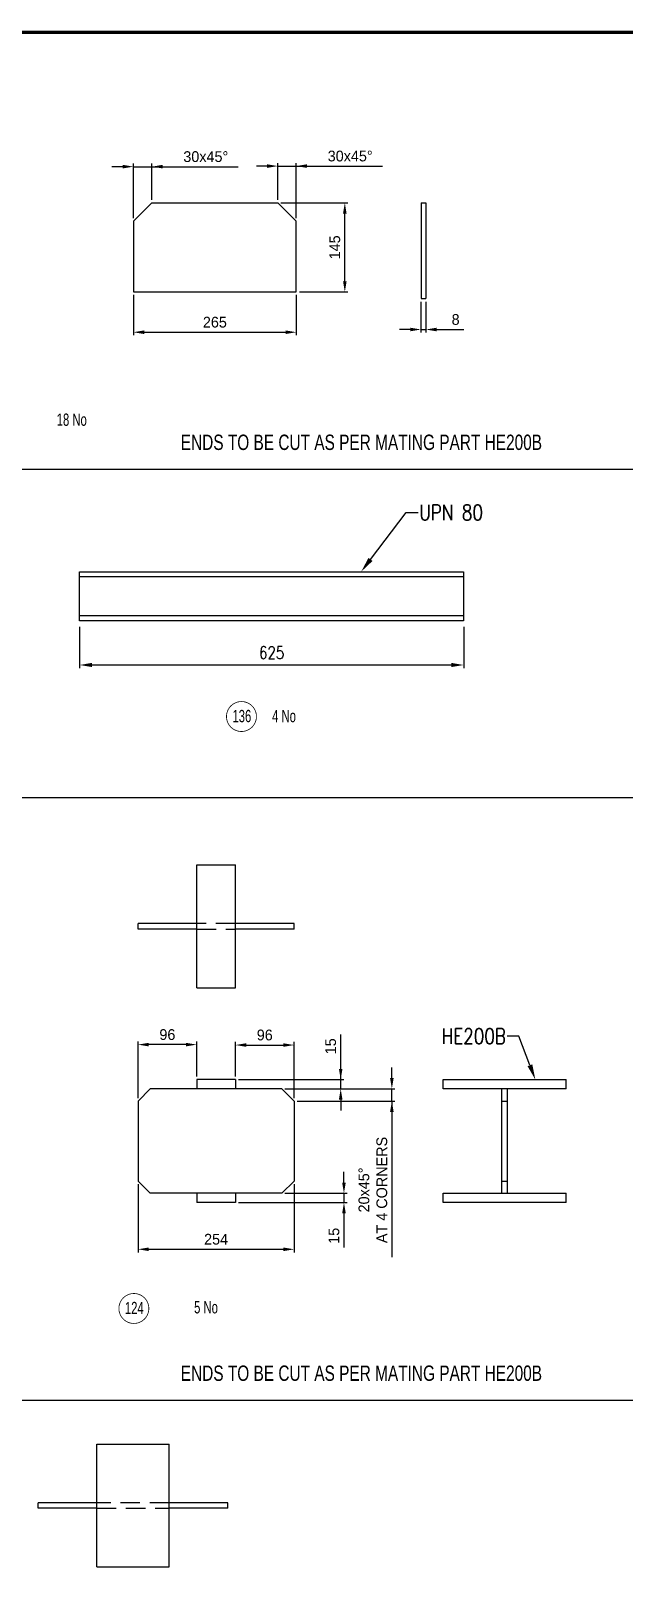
# Model space of a CAD drawing. Header units: millimetres. Extents: x 0 to 16187, y -20471 to 6290.
# Drawn here: x 13133 to 13326, y 1802 to 2303 of the extents above; entities that cross this region are included whole.
import ezdxf
from ezdxf import colors
from ezdxf.entities.mleader import LeaderData, LeaderLine
from ezdxf.enums import TextEntityAlignment as Align
from ezdxf.math import Vec2, Vec3

# ---------------------------------------------------------------- set-up
doc = ezdxf.new("R2010")
doc.units = ezdxf.units.MM
doc.header["$PDSIZE"] = -1
doc.linetypes.add('DASHED2', pattern=[9.525, 6.35, -3.175])
doc.layers.add('BORDER1', color=3, linetype='Continuous')
doc.layers.add('BORDER2', color=7, linetype='Continuous')
doc.styles.add('ROMANC', font='ROMANC', dxfattribs={"height": 5})
doc.styles.add('ROMANS', font='ROMANS.shx', dxfattribs={"width": 0.8})
doc.styles.add('ROMANT', font='ROMANT', dxfattribs={"height": 4})
doc.styles.add('SLDTEXTSTYLE0', font='TXT', dxfattribs={"width": 0.75})
doc.styles.add('SLDTEXTSTYLE2', font='TXT', dxfattribs={"width": 0.686449})
doc.dimstyles.new('AM_ISO', dxfattribs={"dimtxt": 3.5, "dimasz": 3.5, "dimexe": 1, "dimexo": 1, "dimgap": 1.5, "dimtad": 1, "dimdsep": 46, "dimtxsty": 'Standard', "dimcen": 0, "dimclrd": 1, "dimclre": 1, "dimclrt": 1, "dimadec": 0, "dimazin": 2, "dimtp": 0.1, "dimtm": 0.1, "dimtfac": 0.71, "dimtdec": 3, "dimtmove": 0, "dimatfit": 3, "dimfxl": 1, "dimlwd": -1, "dimlwe": -1, "dimarcsym": 1})
doc.dimstyles.new('ISO-25', dxfattribs={"dimtxt": 2.5, "dimasz": 2.5, "dimexe": 1.25, "dimexo": 0.625, "dimtad": 1, "dimtxsty": 'Standard', "dimcen": 2.5, "dimadec": 0, "dimazin": 0, "dimtfac": 1, "dimtmove": 0, "dimatfit": 3, "dimfxl": 1, "dimarcsym": 0})

# ---------------------------------------------------------------- blocks, each defined once
blk = doc.blocks.new('*D1253')
at = {"color": 0, "lineweight": -2}
for p, q in [((13148.88, 2109.43), (13148.88, 2096.06)), ((13273.88, 2109.43), (13273.88, 2096.06)), ((13152.88, 2097.06), (13269.88, 2097.06))]:
    blk.add_line(p, q, dxfattribs=at)
at = {"color": 0}
for points in [[(13152.88, 2097.73), (13152.88, 2096.39), (13148.88, 2097.06)], [(13269.88, 2096.39), (13269.88, 2097.73), (13273.88, 2097.06)]]:
    blk.add_solid(points, dxfattribs=at)
at = {"layer": 'Defpoints', "color": 0}
for p in [(13148.88, 2111.43), (13273.88, 2111.43), (13273.88, 2097.06)]:
    blk.add_point(p, dxfattribs=at)
at = {"color": 0, "insert": (13211.38, 2101.06), "char_height": 4, "attachment_point": 5, "style": 'ROMANS'}
blk.add_mtext('625', dxfattribs=at)
blk = doc.blocks.new('*D1901')
at = {"color": 1, "linetype": 'ByBlock'}
for p, q in [((13166.4, 2217.49), (13166.4, 2204.37)), ((13219.4, 2217.49), (13219.4, 2204.37)), ((13169.9, 2205.37), (13215.9, 2205.37))]:
    blk.add_line(p, q, dxfattribs=at)
at = {"color": 1}
for points in [[(13169.9, 2205.96), (13169.9, 2204.79), (13166.4, 2205.37)], [(13215.9, 2204.79), (13215.9, 2205.96), (13219.4, 2205.37)]]:
    blk.add_solid(points, dxfattribs=at)
at = {"layer": 'Defpoints', "color": 0}
for p in [(13166.4, 2218.49), (13219.4, 2218.49), (13219.4, 2205.37)]:
    blk.add_point(p, dxfattribs=at)
at = {"color": 1, "insert": (13192.9, 2208.62), "char_height": 3.5, "attachment_point": 5}
blk.add_mtext('265', dxfattribs=at)
blk = doc.blocks.new('*D1902')
at = {"color": 1, "linetype": 'ByBlock'}
for p, q in [((13214.4, 2247.49), (13236.2, 2247.49)), ((13235.2, 2221.99), (13235.2, 2243.99)), ((13220.4, 2218.49), (13236.2, 2218.49))]:
    blk.add_line(p, q, dxfattribs=at)
at = {"color": 1}
for points in [[(13235.78, 2243.99), (13234.61, 2243.99), (13235.2, 2247.49)], [(13234.61, 2221.99), (13235.78, 2221.99), (13235.2, 2218.49)]]:
    blk.add_solid(points, dxfattribs=at)
at = {"layer": 'Defpoints', "color": 0}
for p in [(13213.4, 2247.49), (13235.2, 2247.49), (13219.4, 2218.49)]:
    blk.add_point(p, dxfattribs=at)
at = {"color": 1, "insert": (13231.95, 2232.99), "char_height": 3.5, "attachment_point": 5, "rotation": 90}
blk.add_mtext('145', dxfattribs=at)
blk = doc.blocks.new('*D1903')
at = {"color": 1, "linetype": 'ByBlock'}
for p, q in [((13209.9, 2259.45), (13206.4, 2259.45)), ((13213.4, 2248.49), (13213.4, 2260.45)), ((13213.4, 2259.45), (13219.4, 2259.45)), ((13219.4, 2242.49), (13219.4, 2260.45)), ((13219.4, 2259.45), (13247.48, 2259.45)), ((13222.9, 2259.45), (13226.4, 2259.45))]:
    blk.add_line(p, q, dxfattribs=at)
at = {"color": 1}
for points in [[(13209.9, 2258.87), (13209.9, 2260.04), (13213.4, 2259.45)], [(13222.9, 2260.04), (13222.9, 2258.87), (13219.4, 2259.45)]]:
    blk.add_solid(points, dxfattribs=at)
at = {"layer": 'Defpoints', "color": 0}
for p in [(13219.4, 2259.45), (13213.4, 2247.49), (13219.4, 2241.49)]:
    blk.add_point(p, dxfattribs=at)
at = {"color": 1, "insert": (13236.94, 2262.7), "char_height": 3.5, "attachment_point": 5}
blk.add_mtext('30x45%%d', dxfattribs=at)
blk = doc.blocks.new('*D1905')
at = {"color": 1, "linetype": 'ByBlock'}
for p, q in [((13162.9, 2259.26), (13159.4, 2259.26)), ((13166.4, 2242.49), (13166.4, 2260.26)), ((13166.4, 2259.26), (13172.4, 2259.26)), ((13172.4, 2248.49), (13172.4, 2260.26)), ((13172.4, 2259.26), (13200.48, 2259.26)), ((13175.9, 2259.26), (13179.4, 2259.26))]:
    blk.add_line(p, q, dxfattribs=at)
at = {"color": 1}
for points in [[(13162.9, 2258.68), (13162.9, 2259.85), (13166.4, 2259.26)], [(13175.9, 2259.85), (13175.9, 2258.68), (13172.4, 2259.26)]]:
    blk.add_solid(points, dxfattribs=at)
at = {"layer": 'Defpoints', "color": 0}
for p in [(13172.4, 2259.26), (13172.4, 2247.49), (13166.4, 2241.49)]:
    blk.add_point(p, dxfattribs=at)
at = {"color": 1, "insert": (13189.94, 2262.51), "char_height": 3.5, "attachment_point": 5}
blk.add_mtext('30x45%%d', dxfattribs=at)
blk = doc.blocks.new('*D1906')
at = {"color": 1, "linetype": 'ByBlock'}
for p, q in [((13259.99, 2215.31), (13259.99, 2205.25)), ((13261.59, 2215.31), (13261.59, 2205.25)), ((13256.49, 2206.25), (13252.99, 2206.25)), ((13259.99, 2206.25), (13261.59, 2206.25)), ((13265.09, 2206.25), (13273.93, 2206.25))]:
    blk.add_line(p, q, dxfattribs=at)
at = {"color": 1}
for points in [[(13256.49, 2205.67), (13256.49, 2206.84), (13259.99, 2206.25)], [(13265.09, 2206.84), (13265.09, 2205.67), (13261.59, 2206.25)]]:
    blk.add_solid(points, dxfattribs=at)
at = {"layer": 'Defpoints', "color": 0}
for p in [(13259.99, 2216.31), (13261.59, 2216.31), (13261.59, 2206.25)]:
    blk.add_point(p, dxfattribs=at)
at = {"color": 1, "insert": (13271.26, 2209.5), "char_height": 3.5, "attachment_point": 5}
blk.add_mtext('8', dxfattribs=at)
blk = doc.blocks.new('*U609')
at = {"layer": 'BORDER1', "color": 154, "true_color": 0x1859a9, "const_width": 1}
blk.add_lwpolyline([(1.81, 811), (1144, 811), (1144, 0), (0, 0), (0, 811)], close=True, dxfattribs=at)
at = {"layer": 'BORDER2', "flags": 8}
for tag, height, style, p in [('REV-A', 3.24, 'ROMANS', (986.93, 140.25)), ('RE-A', 8.06, 'ROMANT', (1084.63, 7.17))]:
    blk.add_attdef(tag, text='', height=height, dxfattribs=dict(at, style=style)).set_placement(p, align=Align.CENTER)
at = {"layer": 'BORDER2', "style": 'ROMANS', "width": 3.830216}
blk.add_attdef('DATE-A', text='', height=3.24, dxfattribs=at).set_placement((995.51, 140.25), (1008.51, 140.25), align=Align.FIT)
at = {"layer": 'BORDER2'}
for tag, height, style, p in [('DRN-A', 3.24, 'ROMANS', (1018.38, 140.25)), ('CHD-A', 3.24, 'ROMANS', (1032.35, 140.25)), ('APD-A', 3.24, 'ROMANS', (1046.64, 140.25)), ('CONS_CONT_VEND', 4.2, 'ROMANC', (1061.39, 72.83))]:
    blk.add_attdef(tag, text='', height=height, dxfattribs=dict(at, style=style)).set_placement(p, align=Align.CENTER)
at = {"layer": 'BORDER2', "style": 'ROMANS', "width": 0.8}
for tag, p, height in [('1:X', (997.23, 122.55), 3.5), ('LOC', (1042.74, 122.55), 3.5), ('PROJ_NO', (1118.64, 122.55), 3.5), ('CONS_DRG_NO', (1011, 63), 3)]:
    blk.add_attdef(tag, p, '', height=height, dxfattribs=at)
at = {"layer": 'BORDER2', "lineweight": 30, "width": 0.8, "flags": 104}
blk.add_attdef('COMMENTS-A', text='', height=2.2, dxfattribs=at).set_placement((1055.21, 142.07), align=Align.MIDDLE_LEFT)
at = {"layer": 'BORDER2', "style": 'ROMANS', "width": 0.8}
for tag, p in [('PROJECT_TITLE_1', (1061.07, 55.35)), ('PROJECT_TITLE_2', (1061.07, 49.3))]:
    blk.add_attdef(tag, text='', height=3.5, dxfattribs=at).set_placement(p, align=Align.MIDDLE)
at = {"layer": 'BORDER2', "style": 'ROMANT', "width": 0.8}
for tag, p in [('DRG_TITLE_1', (1061.07, 36.31)), ('DRG_TITLE_2', (1061.07, 28.31)), ('DRG_TITLE_3', (1061.07, 20.31))]:
    blk.add_attdef(tag, text='', height=5, dxfattribs=at).set_placement(p, align=Align.CENTER)
at = {"layer": 'BORDER2', "style": 'ROMANT'}
for tag, p in [('AR', (995, 7.17)), ('PA', (1011.74, 7.17)), ('DC', (1028.45, 7.17)), ('TS', (1120.84, 7.17))]:
    blk.add_attdef(tag, p, '', height=8.06, dxfattribs=at)
for tag, p in [('SRNO', (1074.7, 7.17)), ('SH', (1115.8, 7.18))]:
    blk.add_attdef(tag, text='', height=8.06, dxfattribs=at).set_placement(p, align=Align.RIGHT)
at = {"layer": 'BORDER2', "style": 'ROMANS', "flags": 2}
blk.add_attdef('TB_VERSION', text='', height=2, dxfattribs=at).set_placement((1, -1), align=Align.TOP_LEFT)
blk = doc.blocks.new('*D5216')
at = {"color": 1, "linetype": 'ByBlock'}
for p, q in [((13167.89, 1928.09), (13167.89, 1905.87)), ((13218.69, 1928.09), (13218.69, 1905.87)), ((13171.39, 1906.87), (13215.19, 1906.87))]:
    blk.add_line(p, q, dxfattribs=at)
at = {"color": 1}
for points in [[(13171.39, 1907.45), (13171.39, 1906.28), (13167.89, 1906.87)], [(13215.19, 1906.28), (13215.19, 1907.45), (13218.69, 1906.87)]]:
    blk.add_solid(points, dxfattribs=at)
at = {"layer": 'Defpoints', "color": 0}
for p in [(13167.89, 1929.09), (13218.69, 1929.09), (13218.69, 1906.87)]:
    blk.add_point(p, dxfattribs=at)
at = {"color": 1, "insert": (13193.29, 1910.12), "char_height": 3.5, "attachment_point": 5}
blk.add_mtext('254', dxfattribs=at)
blk = doc.blocks.new('*D5217')
at = {"color": 1, "linetype": 'ByBlock'}
for p, q in [((13199.59, 1963.09), (13199.59, 1974.35)), ((13203.09, 1973.35), (13215.19, 1973.35)), ((13218.69, 1956.09), (13218.69, 1974.35))]:
    blk.add_line(p, q, dxfattribs=at)
at = {"color": 1}
for points in [[(13203.09, 1973.93), (13203.09, 1972.77), (13199.59, 1973.35)], [(13215.19, 1972.77), (13215.19, 1973.93), (13218.69, 1973.35)]]:
    blk.add_solid(points, dxfattribs=at)
at = {"layer": 'Defpoints', "color": 0}
for p in [(13218.69, 1973.35), (13199.59, 1962.09), (13218.69, 1955.09)]:
    blk.add_point(p, dxfattribs=at)
at = {"color": 1, "insert": (13209.14, 1976.6), "char_height": 3.5, "attachment_point": 5}
blk.add_mtext('96', dxfattribs=at)
blk = doc.blocks.new('*D5218')
at = {"color": 1, "linetype": 'ByBlock'}
for p, q in [((13250.51, 1962.59), (13250.51, 1966.09)), ((13215.69, 1959.09), (13251.51, 1959.09)), ((13250.51, 1955.09), (13250.51, 1959.09)), ((13219.69, 1955.09), (13251.51, 1955.09)), ((13250.51, 1955.09), (13250.51, 1904.26)), ((13250.51, 1951.59), (13250.51, 1948.09))]:
    blk.add_line(p, q, dxfattribs=at)
at = {"color": 1}
for points in [[(13249.93, 1962.59), (13251.09, 1962.59), (13250.51, 1959.09)], [(13251.09, 1951.59), (13249.93, 1951.59), (13250.51, 1955.09)]]:
    blk.add_solid(points, dxfattribs=at)
at = {"layer": 'Defpoints', "color": 0}
for p in [(13214.69, 1959.09), (13250.51, 1959.09), (13218.69, 1955.09)]:
    blk.add_point(p, dxfattribs=at)
at = {"color": 1, "insert": (13244.34, 1926.18), "char_height": 3.5, "attachment_point": 5, "rotation": 90}
blk.add_mtext('20x45%%D\\PAT 4 CORNERS', dxfattribs=at)
blk = doc.blocks.new('*D5219')
at = {"color": 1, "linetype": 'ByBlock'}
for p, q in [((13233.85, 1962.09), (13233.85, 1976.76)), ((13233.85, 1965.59), (13233.85, 1969.09)), ((13200.59, 1962.09), (13234.85, 1962.09)), ((13233.85, 1959.09), (13233.85, 1962.09)), ((13215.69, 1959.09), (13234.85, 1959.09)), ((13233.85, 1955.59), (13233.85, 1952.09))]:
    blk.add_line(p, q, dxfattribs=at)
at = {"color": 1}
for points in [[(13233.27, 1965.59), (13234.43, 1965.59), (13233.85, 1962.09)], [(13234.43, 1955.59), (13233.27, 1955.59), (13233.85, 1959.09)]]:
    blk.add_solid(points, dxfattribs=at)
at = {"layer": 'Defpoints', "color": 0}
for p in [(13199.59, 1962.09), (13233.85, 1962.09), (13214.69, 1959.09)]:
    blk.add_point(p, dxfattribs=at)
at = {"color": 1, "insert": (13230.6, 1972.93), "char_height": 3.5, "attachment_point": 5, "rotation": 90}
blk.add_mtext('15', dxfattribs=at)
blk = doc.blocks.new('*D5220')
at = {"color": 1, "linetype": 'ByBlock'}
for p, q in [((13167.89, 1956.09), (13167.89, 1974.49)), ((13183.49, 1973.49), (13171.39, 1973.49)), ((13186.99, 1963.09), (13186.99, 1974.49))]:
    blk.add_line(p, q, dxfattribs=at)
at = {"color": 1}
for points in [[(13171.39, 1974.08), (13171.39, 1972.91), (13167.89, 1973.49)], [(13183.49, 1972.91), (13183.49, 1974.08), (13186.99, 1973.49)]]:
    blk.add_solid(points, dxfattribs=at)
at = {"layer": 'Defpoints', "color": 0}
for p in [(13167.89, 1973.49), (13186.99, 1962.09), (13167.89, 1955.09)]:
    blk.add_point(p, dxfattribs=at)
at = {"color": 1, "insert": (13177.44, 1976.74), "char_height": 3.5, "attachment_point": 5}
blk.add_mtext('96', dxfattribs=at)
blk = doc.blocks.new('*D5221')
at = {"color": 1, "linetype": 'ByBlock'}
for p, q in [((13234.91, 1928.59), (13234.91, 1932.09)), ((13200.59, 1922.09), (13235.91, 1922.09)), ((13215.69, 1925.09), (13235.91, 1925.09)), ((13234.91, 1925.09), (13234.91, 1922.09)), ((13234.91, 1918.59), (13234.91, 1907.43))]:
    blk.add_line(p, q, dxfattribs=at)
at = {"color": 1}
for points in [[(13234.33, 1928.59), (13235.5, 1928.59), (13234.91, 1925.09)], [(13235.5, 1918.59), (13234.33, 1918.59), (13234.91, 1922.09)]]:
    blk.add_solid(points, dxfattribs=at)
at = {"layer": 'Defpoints', "color": 0}
for p in [(13199.59, 1922.09), (13214.69, 1925.09), (13234.91, 1922.09)]:
    blk.add_point(p, dxfattribs=at)
at = {"color": 1, "insert": (13231.66, 1911.26), "char_height": 3.5, "attachment_point": 5, "rotation": 90}
blk.add_mtext('15', dxfattribs=at)

msp = doc.modelspace()

# ---------------------------------------------------------------- linework, layer by layer
for p, q in [((13172.39802, 2247.48595), (13166.39802, 2241.48595)), ((13172.39802, 2247.48595), (13213.39802, 2247.48595)), ((13213.39802, 2247.48595), (13219.39802, 2241.48595)), ((13259.99387, 2247.48595), (13259.99387, 2216.31182)), ((13259.99387, 2247.48595), (13261.59387, 2247.48595)), ((13261.59387, 2247.48595), (13261.59387, 2216.31182)), ((13166.39802, 2241.48595), (13166.39802, 2218.48595)), ((13219.39802, 2218.48595), (13219.39802, 2241.48595)), ((13166.39802, 2218.48595), (13219.39802, 2218.48595)), ((13259.99387, 2216.31182), (13261.59387, 2216.31182)), ((13097.39791, 2160.79188), (13331.14581, 2160.79188)), ((13148.87623, 2125.83195), (13273.87623, 2125.83195)), ((13273.87623, 2113.03195), (13148.87623, 2113.03195)), ((13097.39791, 2053.95621), (13331.14581, 2053.95621)), ((13218.68759, 2011.06304), (13199.58759, 2011.06304)), ((13199.58759, 1962.09433), (13186.98759, 1962.09433)), ((13186.98759, 1962.09433), (13186.98759, 1959.09433)), ((13199.58759, 1962.09433), (13199.58759, 1959.09433)), ((13171.88759, 1959.09433), (13167.88759, 1955.09433)), ((13214.68759, 1959.09433), (13171.88759, 1959.09433)), ((13214.68759, 1959.09433), (13218.68759, 1955.09433)), ((13167.88759, 1955.09433), (13167.88759, 1929.09433)), ((13218.68759, 1955.09433), (13218.68759, 1929.09433)), ((13286.30767, 1955.09433), (13288.10767, 1955.09433)), ((13171.88759, 1925.09433), (13167.88759, 1929.09433)), ((13214.68759, 1925.09433), (13218.68759, 1929.09433)), ((13286.30767, 1929.09433), (13288.10767, 1929.09433)), ((13214.68759, 1925.09433), (13171.88759, 1925.09433)), ((13186.98759, 1925.09433), (13186.98759, 1922.09433)), ((13199.58759, 1922.09433), (13186.98759, 1922.09433)), ((13199.58759, 1925.09433), (13199.58759, 1922.09433)), ((13097.39791, 1857.79132), (13331.14581, 1857.79132)), ((13197.14133, 1822.58147), (13178.04133, 1822.58147))]:
    msp.add_line(p, q)
at = {"color": 7, "linetype": 'Continuous', "lineweight": 25}
for p, q in [((13186.98759, 2031.96304), (13199.58759, 2031.96304)), ((13186.98759, 1991.96304), (13186.98759, 2031.96304)), ((13199.58759, 1991.96304), (13199.58759, 2031.96304)), ((13186.98759, 2012.86304), (13167.88759, 2012.86304)), ((13167.88759, 2011.06304), (13167.88759, 2012.86304)), ((13186.98759, 2011.06304), (13167.88759, 2011.06304)), ((13218.68759, 2012.86304), (13199.58759, 2012.86304)), ((13218.68759, 2011.06304), (13218.68759, 2012.86304)), ((13186.98759, 1991.96304), (13199.58759, 1991.96304)), ((13267.20767, 1962.09433), (13307.20767, 1962.09433)), ((13267.20767, 1959.09433), (13267.20767, 1962.09433)), ((13307.20767, 1959.09433), (13307.20767, 1962.09433)), ((13307.20767, 1959.09433), (13267.20767, 1959.09433)), ((13286.30767, 1925.09433), (13286.30767, 1959.09433)), ((13288.10767, 1925.09433), (13288.10767, 1959.09433)), ((13267.20767, 1925.09433), (13307.20767, 1925.09433)), ((13267.20767, 1922.09433), (13267.20767, 1925.09433)), ((13307.20767, 1922.09433), (13267.20767, 1922.09433)), ((13307.20767, 1922.09433), (13307.20767, 1925.09433)), ((13154.44133, 1843.48147), (13178.04133, 1843.48147)), ((13154.44133, 1803.48147), (13154.44133, 1843.48147)), ((13178.04133, 1803.48147), (13178.04133, 1843.48147)), ((13154.44133, 1824.38147), (13135.34133, 1824.38147)), ((13135.34133, 1822.58147), (13135.34133, 1824.38147)), ((13154.44133, 1822.58147), (13135.34133, 1822.58147)), ((13197.14133, 1824.38147), (13178.04133, 1824.38147)), ((13197.14133, 1822.58147), (13197.14133, 1824.38147)), ((13154.44133, 1803.48147), (13178.04133, 1803.48147))]:
    msp.add_line(p, q, dxfattribs=at)
at = {"color": 2, "linetype": 'DASHED2'}
for p, q in [((13199.58759, 2012.86304), (13186.98759, 2012.86304)), ((13186.98759, 2011.06304), (13199.58759, 2011.06304)), ((13178.04133, 1824.38147), (13154.44133, 1824.38147)), ((13154.44133, 1822.58147), (13178.04133, 1822.58147))]:
    msp.add_line(p, q, dxfattribs=at)
msp.add_lwpolyline([(13148.87623, 2127.43195), (13273.87623, 2127.43195), (13273.87623, 2111.43195), (13148.87623, 2111.43195)], close=True)
at = {"color": 2}
for points in [[(13206.42436, 2080.28317, 0.25, 0.25, 1), (13196.67436, 2080.28317, 0.25, 0.25, 1)], [(13171.41029, 1887.60353, 0.25, 0.25, 1), (13161.66029, 1887.60353, 0.25, 0.25, 1)]]:
    msp.add_lwpolyline(points, format="xyseb", close=True, dxfattribs=at)

# ---------------------------------------------------------------- block references
at = {"layer": 'BORDER1'}
msp.add_blockref('*U609', (12832.62266, 1491.98256), dxfattribs=at)

# ---------------------------------------------------------------- texts
at = {"color": 2, "lineweight": 25, "style": 'SLDTEXTSTYLE2', "width": 0.686449}
msp.add_text('18 No', height=4, dxfattribs=at).set_placement((13146.31428, 2176.9085), align=Align.MIDDLE_CENTER)
at = {"style": 'SLDTEXTSTYLE0', "width": 0.75}
for p in [(13181.79829, 2167.04128), (13181.79829, 1864.04072)]:
    msp.add_text('ENDS TO BE CUT AS PER MATING PART HE200B', height=5, dxfattribs=at).set_placement(p)
at = {"color": 2, "style": 'SLDTEXTSTYLE2', "width": 0.686449}
for s, p in [('136', (13201.68254, 2080.43755)), ('4 No', (13215.40892, 2080.43755)), ('124', (13166.66846, 1887.75791)), ('5 No', (13190.0154, 1887.99597))]:
    msp.add_text(s, height=4, dxfattribs=at).set_placement(p, align=Align.MIDDLE_CENTER)

# ---------------------------------------------------------------- dimensions: what is measured, and where the dimension line sits
for base, p1, p2, picture, middle in [((13172.39802, 2259.26322), (13166.39802, 2241.48595), (13172.39802, 2247.48595), '*D1905', (13189.93969, 2259.26322)), ((13219.39802, 2259.4528), (13213.39802, 2247.48595), (13219.39802, 2241.48595), '*D1903', (13236.93969, 2259.4528))]:
    dim = msp.add_linear_dim(base=base, p1=p1, p2=p2, text='<>x45%%d', dimstyle='AM_ISO', override={"dimtxt": 3.5, "dimdec": 0, "dimlfac": 5})
    dim.commit()
    dim.dimension.update_dxf_attribs({"geometry": picture, "text_midpoint": middle, "dimtype": 160})
for base, p1, p2, picture, middle in [((13235.19748, 2247.48595), (13219.39802, 2218.48595), (13213.39802, 2247.48595), '*D1902', (13235.19748, 2232.98595)), ((13233.84859, 1962.09433), (13214.68759, 1959.09433), (13199.58759, 1962.09433), '*D5219', (13233.84859, 1972.92766))]:
    dim = msp.add_linear_dim(base=base, p1=p1, p2=p2, angle=90, dimstyle='AM_ISO', override={"dimtxt": 3.5, "dimdec": 0, "dimlfac": 5})
    dim.commit()
    dim.dimension.update_dxf_attribs({"geometry": picture, "text_midpoint": middle, "dimtype": 160})
for base, p1, p2, picture, middle in [((13219.39802, 2205.37207), (13166.39802, 2218.48595), (13219.39802, 2218.48595), '*D1901', (13192.89802, 2205.37207)), ((13218.6875868502, 1973.3504376581), (13199.5875868501, 1962.0943264487), (13218.6875868502, 1955.0943264487), '*D5217', (13209.1375868501, 1973.3504376581)), ((13218.68759, 1906.86562), (13167.88759, 1929.09433), (13218.68759, 1929.09433), '*D5216', (13193.28759, 1906.86562))]:
    dim = msp.add_linear_dim(base=base, p1=p1, p2=p2, dimstyle='AM_ISO', override={"dimtxt": 3.5, "dimdec": 0, "dimlfac": 5})
    dim.commit()
    dim.dimension.update_dxf_attribs({"geometry": picture, "text_midpoint": middle, "dimtype": 160})
for base, p1, p2, picture, middle in [((13261.59387, 2206.25232), (13259.99387, 2216.31182), (13261.59387, 2216.31182), '*D1906', (13271.26053, 2209.50232)), ((13167.8875868501, 1973.4921709336), (13186.9875868501, 1962.0943264487), (13167.8875868501, 1955.0943264487), '*D5220', (13177.4375868501, 1976.7421709336))]:
    dim = msp.add_linear_dim(base=base, p1=p1, p2=p2, dimstyle='AM_ISO', override={"dimtxt": 3.5, "dimdec": 0, "dimlfac": 5})
    dim.commit()
    dim.dimension.update_dxf_attribs({"geometry": picture, "text_midpoint": middle})
at = {"color": 1}
dim = msp.add_linear_dim(base=(13273.87623, 2097.06106), p1=(13148.87623, 2111.43195), p2=(13273.87623, 2111.43195), dimstyle='ISO-25', override={"dimtxt": 4, "dimasz": 4, "dimexe": 1, "dimexo": 2, "dimgap": 2, "dimlfac": 5, "dimtxsty": 'ROMANS', "dimtix": 1}, dxfattribs=at)
dim.commit()
dim.dimension.update_dxf_attribs({"geometry": '*D1253', "text_midpoint": (13211.37623, 2097.06106), "dimtype": 160})
dim = msp.add_linear_dim(base=(13250.51112, 1959.09433), p1=(13218.68759, 1955.09433), p2=(13214.68759, 1959.09433), angle=90, text='<>x45%%D\\PAT 4 CORNERS', dimstyle='AM_ISO', override={"dimtxt": 3.5, "dimdec": 0, "dimlfac": 5, "dimtxsty": 'Standard'})
dim.commit()
dim.dimension.update_dxf_attribs({"geometry": '*D5218', "text_midpoint": (13250.51112, 1926.17766), "dimtype": 160})
dim = msp.add_linear_dim(base=(13234.91253, 1922.09433), p1=(13214.68759, 1925.09433), p2=(13199.58759, 1922.09433), angle=90, dimstyle='AM_ISO', override={"dimtxt": 3.5, "dimdec": 0, "dimlfac": 5})
dim.commit()
dim.dimension.update_dxf_attribs({"geometry": '*D5221', "text_midpoint": (13231.66253, 1911.26099)})

# ---------------------------------------------------------------- leaders
ml = msp.add_multileader_mtext('Standard', dxfattribs=at)
ml.set_content('HE200B', color=1, style='ROMANS')
ml.set_leader_properties()
ml.build(insert=Vec2(0, 0))
ml.multileader.update_dxf_attribs({"dogleg_length": 3.84358, "arrow_head_size": 5})
ctx = ml.context
ctx.base_point, ctx.char_height, ctx.arrow_head_size, ctx.landing_gap_size, ctx.plane_origin = Vec3(13018.49118, 2202.745), 5, 5, 0.4, Vec3(64639.57946, -25286.64813)
notes = []
notes.append((ctx, [(0, (1, 1, 0), (13045.01475, 2202.745), (-1, 0), 3.84358, [(0, [(13050.35428, 2188.59364)], 0, [])])]))
ctx.mtext.insert, ctx.mtext.width = Vec3(13018.89118, 2205.245), 144.3262905
ml = msp.add_multileader_mtext('Standard', dxfattribs=at)
ml.set_content('UPN 80', color=1, style='ROMANS')
ml.set_leader_properties()
ml.build(insert=Vec2(0, 0))
ml.multileader.update_dxf_attribs({"dogleg_length": 3.84358, "arrow_head_size": 5})
ctx = ml.context
ctx.base_point, ctx.char_height, ctx.arrow_head_size, ctx.landing_gap_size, ctx.plane_origin = Vec3(13259.01451, 2146.69776), 5, 5, 0.4, Vec3(64587.67521, -25342.80982)
notes.append((ctx, [(0, (1, 1, 0), (13255.17094, 2146.69776), (1, 0), 3.84358, [(0, [(13240.52149, 2127.43195)], 0, [])])]))
ctx.mtext.insert, ctx.mtext.width = Vec3(13259.41451, 2149.19776), 144.3262905
ml = msp.add_multileader_mtext('Standard', dxfattribs=at)
ml.set_content('HE200B', color=1, style='ROMANS')
ml.set_leader_properties()
ml.build(insert=Vec2(0, 0))
ml.multileader.update_dxf_attribs({"dogleg_length": 3.84358, "arrow_head_size": 5})
ctx = ml.context
ctx.base_point, ctx.char_height, ctx.arrow_head_size, ctx.landing_gap_size, ctx.plane_origin = Vec3(13265.34457, 1976.24569), 5, 5, 0.4, Vec3(64833.53284, -25513.14744)
ctx.text_align_type = 2
notes.append((ctx, [(0, (1, 1, 0), (13291.86814, 1976.24569), (-1, 0), 3.84358, [(0, [(13297.20767, 1962.09433)], 0, [])])]))
ctx.mtext.insert, ctx.mtext.width, ctx.mtext.alignment = Vec3(13287.62457, 1978.74569), 144.3262905, 3
for ctx, leaders in notes:
    for number, flags, end, landing, length, lines in leaders:
        leader = LeaderData()
        leader.index, (leader.has_last_leader_line, leader.has_dogleg_vector, leader.attachment_direction) = number, flags
        leader.last_leader_point, leader.dogleg_vector, leader.dogleg_length = Vec3(end), Vec3(landing), length
        for number, points, colour, breaks in lines:
            line = LeaderLine()
            line.index, line.vertices, line.color, line.breaks = number, Vec3.list(points), colors.encode_raw_color(colour), breaks
            leader.lines.append(line)
        ctx.leaders.append(leader)

doc.saveas('drawing.dxf')
